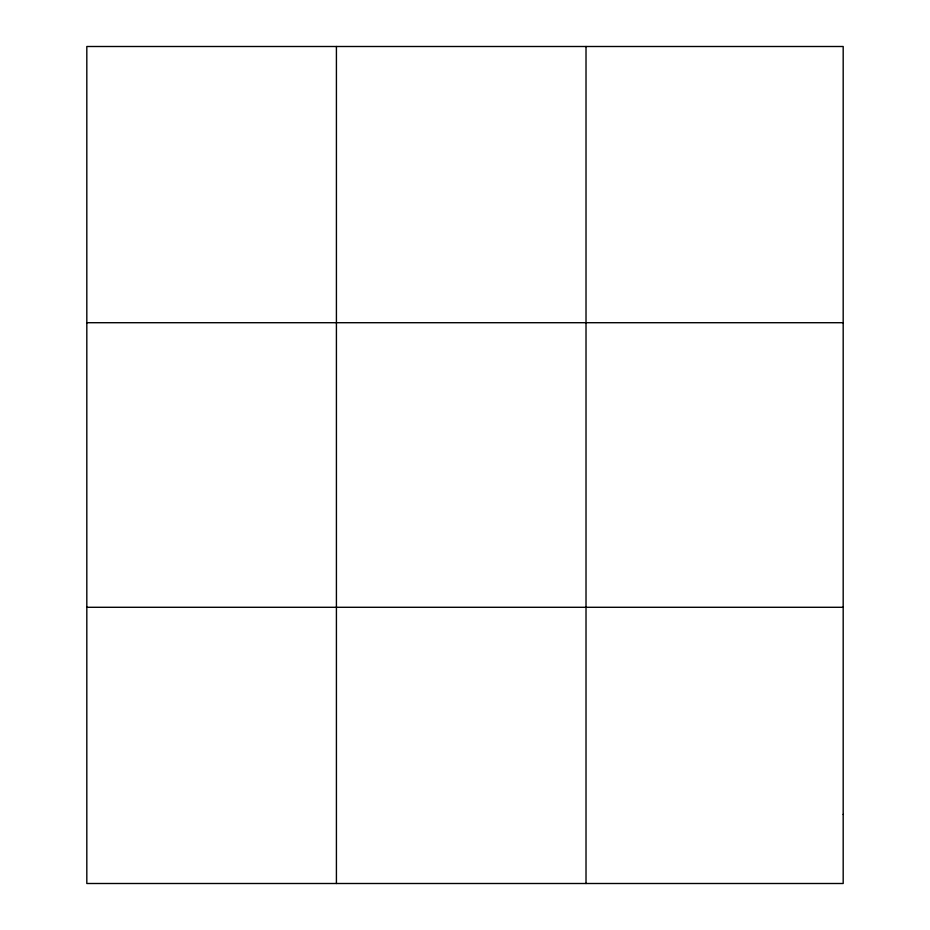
<?xml version="1.0" encoding="UTF-8"?>
<svg xmlns="http://www.w3.org/2000/svg" width="930" height="930" viewBox="0 0 930 930"><rect width="100%" height="100%" fill="white"/><g stroke="black" fill="none" stroke-linecap="round" stroke-linejoin="round"><path stroke-width="1.4" d="M336.416 46.5L336.416 883.5M586.016 46.5L586.016 883.5M86.816 322.71L843.185 322.71M86.816 607.29L843.185 607.29M843.185 814.448L843.185 883.5L86.816 883.5L86.816 46.5L843.185 46.5L843.185 814.448"/></g></svg>
